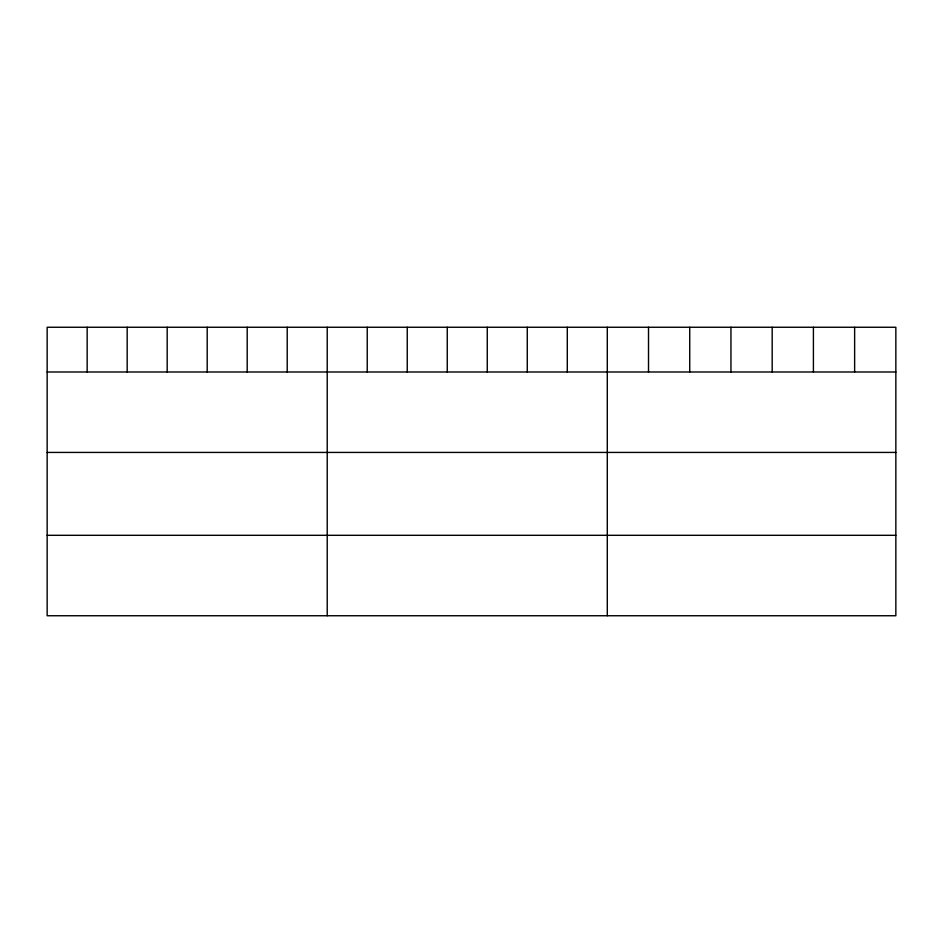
<?xml version="1.0" encoding="UTF-8"?>
<svg xmlns="http://www.w3.org/2000/svg" width="943" height="943" viewBox="0 0 943 943"><rect width="100%" height="100%" fill="white"/><g stroke="black" fill="none" stroke-linecap="round" stroke-linejoin="round"><path stroke-width="1.41" d="M895.85 371.99L895.85 615.744L47.15 615.744L47.15 327.256L895.85 327.256L895.85 371.99L47.15 371.99M47.15 452.428L895.85 452.428M47.15 535.306L895.85 535.306M854.629 327.256L854.629 371.99M813.408 327.256L813.408 371.99M772.187 327.256L772.187 371.99M730.955 327.256L730.955 371.99M689.734 327.256L689.734 371.99M648.513 327.256L648.513 371.99M607.292 327.256L607.292 615.744M567.285 327.256L567.285 371.99M527.267 327.256L527.267 371.99M487.26 327.256L487.26 371.99M447.253 327.256L447.253 371.99M407.246 327.256L407.246 371.99M367.228 327.256L367.228 371.99M327.221 327.256L327.221 615.744M287.214 327.256L287.214 371.99M247.196 327.256L247.196 371.99M207.189 327.256L207.189 371.99M167.182 327.256L167.182 371.99M127.175 327.256L127.175 371.99M87.157 327.256L87.157 371.99"/></g></svg>
